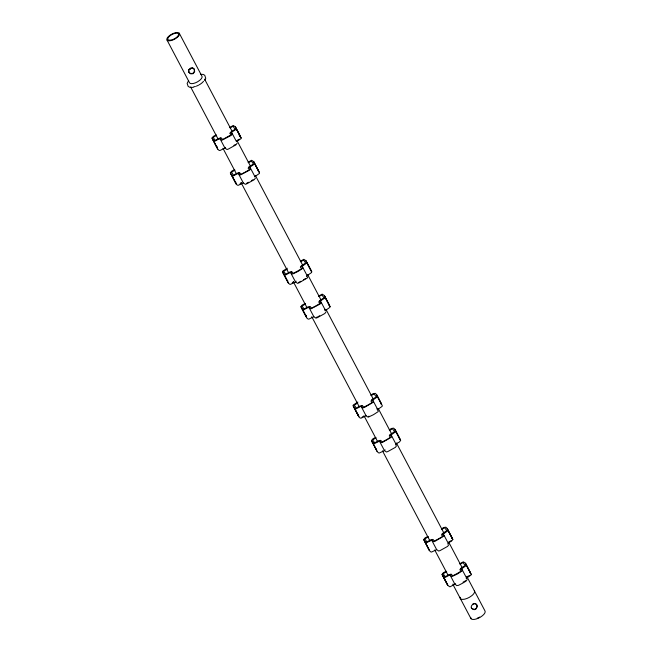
<?xml version="1.0" encoding="UTF-8"?>
<svg xmlns="http://www.w3.org/2000/svg" width="652" height="652" viewBox="0 0 652 652"><rect width="100%" height="100%" fill="white"/><g stroke="black" fill="none" stroke-linecap="round" stroke-linejoin="round"><path stroke-width="0.98" d="M395.552 445.055L396.473 443.564L399.326 442.08L400.654 440.426L394.949 429.407L393.645 428.144L391.379 428.478L389.228 429.912M447.769 544.102L448.69 542.611L451.543 541.127L452.871 539.465L447.166 528.454L445.87 527.183L443.604 527.525L441.445 528.959M237.132 143.212L235.918 144.858L228.404 149.039L227.018 149.52L224.964 148.118L219.871 150.522L218.999 150.335L217.695 149.072L211.998 138.053L213.326 136.398L216.171 134.915M255.478 178.012L254.272 179.659L246.749 183.84L245.364 184.32L243.318 182.919L238.216 185.323L237.344 185.135L236.04 183.872L230.343 172.853L231.672 171.191L234.516 169.716M326.049 311.86L324.835 313.498L317.312 317.679L315.935 318.16L313.881 316.758L308.787 319.162L307.915 318.975L306.611 317.711L300.906 306.693L302.235 305.038L305.087 303.555M396.612 445.699L395.405 447.345L387.883 451.526L386.497 452.007L384.452 450.605L379.35 453.001L378.478 452.822L377.174 451.551L371.477 440.54L372.805 438.877L375.65 437.394M448.829 544.738L447.622 546.384L440.1 550.565L438.714 551.046L436.669 549.644L431.567 552.048L430.695 551.861L429.399 550.598L423.694 539.579L425.022 537.924L427.875 536.441M467.182 579.538L465.968 581.185L462.358 583.344L458.446 585.366L456.253 585.618M217.124 146.651L216.937 147.425L211.998 138.053M229.74 127.433L233.294 125.477L235.47 126.928L236.228 128.574L236.04 129.349L231.533 132.258L231.134 133.204L232.193 133.847L232.071 134.597L230.979 135.494L222.079 140.156L221.264 139.919L220.686 138.737L218.477 139.194L214.932 141.15L212.756 139.699M236.228 128.574L241.167 137.939L240.979 138.713L236.472 141.631L231.533 132.258L230.466 132.413L229.797 133.456L231.028 134.483L230.669 135.054L223.155 139.235L222.422 139.275L221.313 137.874L219.096 138.265L215.184 140.343L213.122 137.425L216.627 135.323M236.04 183.872L235.47 181.443M248.094 162.234L251.639 160.27L253.815 161.72L254.582 163.367L254.386 164.149L249.887 167.059L249.48 168.004L250.539 168.648L250.417 169.398L249.325 170.286L240.425 174.956L239.61 174.72L239.031 173.538L236.831 173.994L233.277 175.95L231.101 174.5M254.582 163.367L259.52 172.739L259.325 173.513L254.484 176.888M306.636 276.415L307.695 277.059L307.581 277.809L298.966 282.878L297.581 283.367L295.535 281.957L290.433 284.362L289.561 284.182L288.265 282.911L282.56 271.9L282.756 271.118L287.255 268.208M287.499 281.265L287.695 280.49M300.311 261.273L303.865 259.317L306.032 260.767L306.799 262.414L306.603 263.188L301.77 266.562L302.756 267.687L302.642 268.437L297.94 271.493L292.642 273.995L291.835 273.767L291.248 272.577L289.953 272.691L285.495 274.997L283.327 273.547L282.56 271.9M306.799 262.414L311.737 271.778L311.542 272.56L306.709 275.935M306.611 317.711L306.041 315.291M318.657 296.073L322.21 294.117L324.386 295.568L325.144 297.214L324.949 297.988L320.45 300.898L320.042 301.843L321.102 302.487L320.988 303.237L319.896 304.134L310.996 308.795L310.181 308.567L309.602 307.377L307.394 307.834L303.84 309.79L301.672 308.339M325.144 297.214L330.083 306.579L329.896 307.353L325.055 310.727M370.874 395.112L373.034 393.678L375.299 393.343L376.603 394.607L382.3 405.625L382.113 406.4L377.272 409.774L378.266 410.899L378.144 411.648L373.449 414.705L368.152 417.207L366.098 415.805L361.004 418.201L360.132 418.022L358.828 416.75L353.131 405.74L353.319 404.965L357.826 402.048M358.07 415.104L358.258 414.33M377.361 396.253L377.174 397.027L372.333 400.401L373.327 401.526L373.205 402.276L364.598 407.353L363.213 407.834L362.398 407.606L361.819 406.416L360.523 406.53L356.065 408.837L353.889 407.386L353.131 405.74M376.603 449.13L376.416 449.904L371.477 440.54M395.715 431.053L395.519 431.828L390.678 435.202L391.673 436.327L391.55 437.076L382.944 442.154L381.559 442.635L380.744 442.406L380.165 441.217L378.869 441.331L374.411 443.637L372.235 442.186M447.932 530.092L447.737 530.875L442.904 534.249L443.89 535.373L443.776 536.123L435.161 541.201L433.776 541.682L432.969 541.445L432.382 540.263L431.086 540.378L426.628 542.676L424.46 541.225M455.992 584.681L454.379 584.542L449.921 586.849L447.745 585.398L442.04 574.379L443.368 572.717L446.221 571.233M459.79 563.76L463.344 561.796L465.52 563.246L466.278 564.893L466.082 565.667L461.249 569.049L462.235 570.174L462.121 570.916L457.419 573.98L452.129 576.482L451.314 576.246L450.736 575.056L449.432 575.17L444.974 577.476L442.806 576.026L442.04 574.379M466.278 564.893L471.217 574.265L471.029 575.04L466.188 578.414M204.695 80.4L205.755 78.273L204.752 75.298L203.131 74.409L200.466 74.304M188.64 80.514L187.148 83.423L188.151 86.39L189.765 87.286L193.236 87.392M248.396 162.69L251.387 161.085L253.449 163.994L249.203 166.692L248.143 168.257L249.374 169.284L249.015 169.854L245.413 172.014L241.501 174.035L240.767 174.076L239.667 172.666L237.442 173.065L233.538 175.135L231.468 172.226L234.973 170.123M300.621 261.729L303.604 260.132L305.666 263.041L301.428 265.739L300.368 267.296L301.599 268.331L301.24 268.893L297.63 271.061L293.718 273.074L292.993 273.115L291.884 271.713L289.659 272.112L285.755 274.182L283.693 271.273L287.19 269.162M318.967 296.53L321.949 294.924L324.011 297.842L319.773 300.539L318.714 302.096L319.945 303.131L319.586 303.693L315.975 305.853L312.063 307.874L311.338 307.915L310.23 306.513L308.005 306.913L304.101 308.983L302.039 306.065L305.535 303.962M371.184 395.568L374.166 393.971L376.237 396.881L371.99 399.578L370.931 401.143L372.162 402.17L371.803 402.732L368.201 404.9L364.289 406.921L363.555 406.954L362.447 405.552L360.23 405.952L356.318 408.022L354.256 405.112L357.761 403.009M389.529 430.369L392.52 428.772L394.582 431.681L390.336 434.379L389.277 435.935L390.507 436.97L390.149 437.533L386.546 439.701L382.634 441.714L381.901 441.754L380.801 440.353L378.576 440.752L374.672 442.822L372.602 439.913L376.106 437.802M441.754 529.416L444.737 527.81L446.799 530.728L442.561 533.418L441.502 534.982L442.732 536.009L442.374 536.58L438.763 538.739L434.851 540.761L434.126 540.801L433.018 539.4L430.793 539.791L426.889 541.869L424.827 538.951L428.323 536.849M460.1 564.208L463.083 562.611L465.145 565.52L460.907 568.218L459.847 569.783L461.078 570.81L460.719 571.38L457.109 573.54L453.197 575.561L452.472 575.602L451.363 574.192L449.138 574.591L445.234 576.661L443.173 573.752L446.669 571.649M220.612 137.971L220.026 138.754L224.964 148.118L225.551 147.344M238.958 172.772L238.371 173.546L243.318 182.919M291.175 271.811L290.596 272.593L295.535 281.957L296.114 281.183M309.521 306.611L308.942 307.394L313.881 316.758M361.746 405.658L361.159 406.432L366.098 415.805M380.092 440.45L379.505 441.233L384.452 450.605L385.03 449.823M432.309 539.497L431.73 540.28L436.669 549.644M450.654 574.298L450.076 575.072L455.014 584.445L455.593 583.662M230.466 132.413L235.103 129.202L233.033 126.284L230.05 127.89M188.615 69.943L189.724 68.819M191.028 68.224L189.919 69.348L188.444 69.674M324.712 309.904L325.454 309.309M376.929 408.951L377.671 408.356M240.017 183.864L241.46 182.902M292.243 282.903L293.677 281.949M362.088 417.223L363.523 416.269M233.872 145.388L235.608 144.418M246.44 183.399L248.502 182.25M251.346 180.669L253.09 179.707M298.657 282.446L300.727 281.297M303.571 279.716L305.307 278.746M317.695 316.864L319.757 315.715M463.05 582.195L465.658 580.745M237.434 140.156L239.512 139.153M449.138 541.682L451.208 540.679M467.484 576.482L469.562 575.48M472.806 603.972L474.265 603.442L475.683 603.728L476.645 604.689L477.011 606.246L476.563 607.811L475.463 609.017L473.849 609.343L472.333 608.911L471.209 607.754M454.077 583.964L454.835 583.776M190.278 68.256L192.495 67.759L194.1 68.916L194.394 71.353L192.959 73.342L190.514 73.546L188.615 72.005M248.82 167.214L249.887 167.059L254.826 176.431M301.037 266.252L302.104 266.097L307.043 275.47M319.382 301.053L320.45 300.898L325.389 310.27M371.599 400.1L372.667 399.945L377.606 409.309M389.953 434.9L391.021 434.745L395.96 444.11M442.17 533.939L443.238 533.784L448.177 543.157M460.516 568.74L461.583 568.585L466.522 577.949M316.277 317.279L317.002 317.247M368.494 416.326L369.228 416.286M241.167 137.939L239.105 135.029M258.168 170.84L259.52 172.739M310.393 269.879L311.737 271.778M328.738 304.68L330.083 306.579M380.955 403.718L381.55 404.558L376.611 395.185M399.301 438.519L400.654 440.426M451.526 537.566L452.871 539.465M469.872 572.358L471.217 574.265M471.657 608.308L474.094 609.677L475.716 609.351L477.272 606.58L476.938 605.08L475.936 604.062L474.517 603.776L473.059 604.306L471.795 605.309L471.225 606.71L471.502 608.145M429.399 550.598L423.694 539.579M235.47 126.928L240.409 136.292M253.815 161.72L258.754 171.093M306.032 260.767L310.971 270.14M324.386 295.568L329.325 304.932M376.603 394.607L381.542 403.979M394.949 429.407L399.888 438.78M447.166 528.454L452.105 537.818M465.52 563.246L470.459 572.619M235.478 127.507L240.417 136.871M253.824 162.299L258.762 171.672M306.041 261.346L310.98 270.719M324.386 296.147L329.325 305.511M394.957 429.986L399.896 439.358M447.174 529.033L452.113 538.397M465.52 563.825L470.459 573.198M204.606 79.153L232.145 131.394M236.896 140.4L250.661 166.521M255.413 175.527L302.903 265.592M307.646 274.598L320.947 299.822M326.171 309.724L373.18 398.894M378.404 408.804L391.697 434.02M396.449 443.026L443.939 533.091M448.682 542.097L461.983 567.322M466.726 576.327L484.917 610.81A8.02 3.301 -27.8 0 1 478.56 618.112A8.02 3.301 -27.8 0 1 470.728 617.354M179.267 33.236L201.851 76.064A7.025 2.893 -27.8 0 1 199.716 80.343L197.515 81.834A7.025 2.893 -27.8 0 1 189.642 82.951L167.059 40.122A7.025 2.893 -27.8 0 1 171.394 34.352L173.864 33.211A7.025 2.893 -27.8 0 1 179.267 33.236A7.025 2.893 -27.8 0 1 177.132 37.514L174.932 39.006A7.025 2.893 -27.8 0 1 167.059 40.122M190.661 87.018L218.2 139.251M222.951 148.265L236.244 173.481M240.995 182.487L288.486 272.552M293.229 281.558L307.002 307.679M311.754 316.685L359.236 406.75M363.987 415.756L377.761 441.877M382.504 450.882L429.994 540.956M434.737 549.962L448.038 575.178M452.79 584.184L470.972 618.675M213.196 139.976L217.695 149.072M231.55 174.769L236.04 183.293M283.318 272.96L287.809 281.485M301.664 307.76L306.603 317.133M353.881 406.807L358.82 416.172M372.227 441.608L377.174 451.551M424.452 540.647L429.391 550.019M442.798 575.447L447.737 584.811M230.343 172.853L235.282 182.226M300.906 306.693L305.845 316.065M283.327 273.547L288.265 282.911M353.889 407.386L358.828 416.75M442.806 576.026L447.745 585.398M474.33 590.736A8.02 3.301 -27.8 0 1 471.885 595.618L469.375 597.322A8.02 3.301 -27.8 0 1 460.141 597.281M479.709 617.069A7.025 2.893 -27.8 0 1 477.24 618.21M203.514 81.288A8.02 3.301 -27.8 0 1 199.17 84.841M198.485 85.208A8.02 3.301 -27.8 0 1 196.35 86.145M195.421 86.447A8.02 3.301 -27.8 0 1 193.652 86.846M188.917 71.361L188.909 72.396L190.767 73.872L193.204 73.676L194.638 71.687L194.394 69.299L192.747 68.093L190.523 68.582L188.868 70.277L188.917 71.361M169.927 40.237A6.023 2.478 -27.8 0 0 178.583 34.719A6.023 2.478 -27.8 0 0 170.979 35.086A6.023 2.478 -27.8 0 0 169.927 40.237"/></g></svg>
